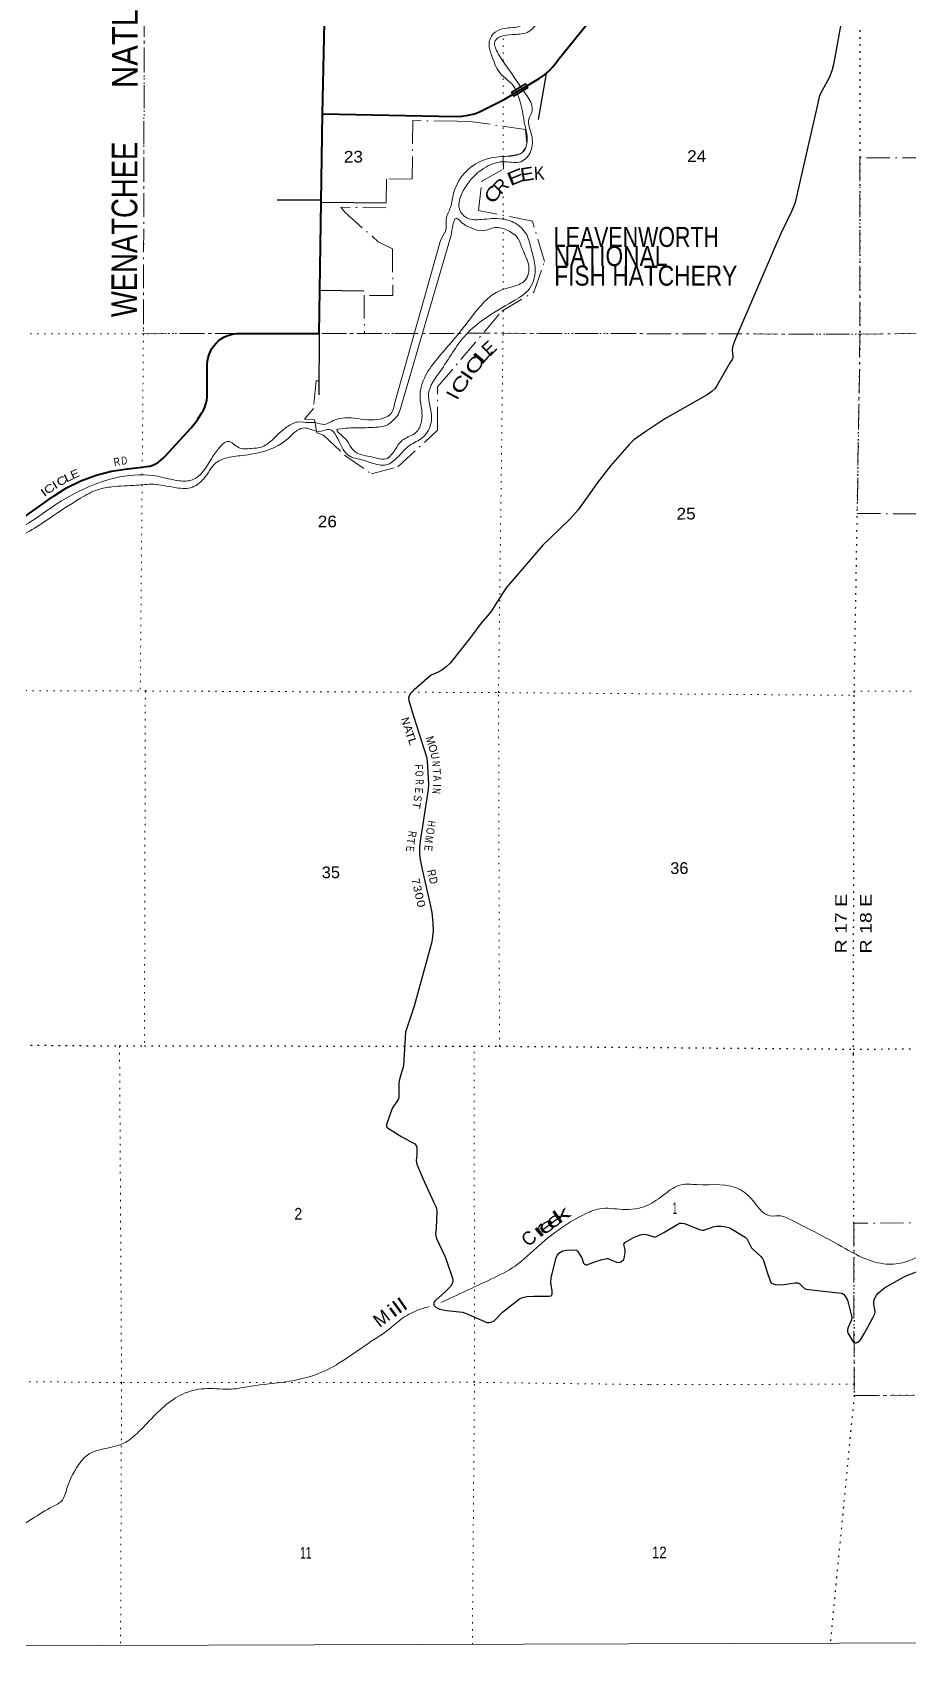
# Model space of a CAD drawing. Header units: feet. Extents: x -3 to 248627, y 0 to 184934.
# Drawn here: x 75471 to 88633, y 0 to 24330 of the extents above; entities that cross this region are included whole.
import ezdxf
from ezdxf.enums import TextEntityAlignment as Align

# ---------------------------------------------------------------- set-up
doc = ezdxf.new("R2010")
doc.units = ezdxf.units.FT
doc.header["$LTSCALE"] = 70
doc.linetypes.add('DOT_DASHED', pattern=[7.7, 5, -1.2, 0.3, -1.2])
doc.linetypes.add('DOTTED', pattern=[1.5, 0.3, -1.2])
for name, color, linetype, lineweight in [('26', 7, 'Continuous', 40), ('27', 7, 'Continuous', 35), ('29', 7, 'Continuous', 25), ('30', 7, 'Continuous', 35), ('39', 7, 'Continuous', 13), ('4', 7, 'Continuous', 13), ('44', 7, 'DOT_DASHED', 13), ('6', 7, 'DOTTED', 25), ('61', 7, 'Continuous', 13), ('7', 7, 'DOTTED', 13)]:
    doc.layers.add(name, color=color, linetype=linetype, lineweight=lineweight)
doc.layers.add('41', color=7, linetype='Continuous')

msp = doc.modelspace()

# ---------------------------------------------------------------- linework, layer by layer
at = {"layer": '26'}
for points in [[(79825.57, 23108.42), (79867.37, 25167.95), (79890.72, 25404.88), (80041.25, 26216.34), (80105.12, 26497.95), (80168.62, 26694.3), (80593.74, 27862.72), (80649.14, 27996.17), (80676.81, 28050.91), (80701.13, 28097.22), (80831.23, 28339.04), (80864.26, 28391.63), (80902.6, 28440.49), (80911.07, 28454.29), (80929.7, 28477.08)], [(82673.25, 23400.32), (83073.98, 23639.95), (83148.81, 23690.38), (83217.95, 23748.35), (83280.66, 23813.23), (83336.25, 23884.31), (83356.65, 23914.78), (84102.16, 24839.02)], [(79825.57, 23108.42), (81820.57, 23069.41), (81916.45, 23073.54), (82011.37, 23087.66), (82104.29, 23111.62), (82181.19, 23139.64), (82547.9, 23325.37), (82673.25, 23400.32)], [(75354.14, 17062.32), (75754.1, 17350.99), (75780.88, 17370.26), (75984, 17498.81), (76199.45, 17605.43), (76424.87, 17688.94), (76657.78, 17748.43), (76895.63, 17783.24), (77034.73, 17799.67), (77184.78, 17817.17), (77231.18, 17826.98), (77276.3, 17841.59), (77319.65, 17860.84), (77360.74, 17884.51), (77399.14, 17912.34), (77434.42, 17944.04), (77462.12, 17974.3), (77853.85, 18400.55), (77934.41, 18501.41), (77954.06, 18529.67), (78009.82, 18617.93), (78036.24, 18662.43), (78057.87, 18709.44), (78074.46, 18758.46), (78085.83, 18808.94), (78091.87, 18860.34), (78092.73, 18905.34), (78091.42, 19329.13), (78093.09, 19354.53), (78097.35, 19404.18), (78106.77, 19453.11), (78121.26, 19500.78), (78140.65, 19546.69), (78164.73, 19590.31), (78193.24, 19631.17), (78225.87, 19668.83), (78262.26, 19702.88), (78302, 19732.93), (78344.67, 19758.67), (78389.79, 19779.81), (78436.88, 19796.11), (78485.41, 19807.4), (78534.86, 19813.56), (78556.13, 19814.6), (79775.81, 19814.59), (79825.57, 23108.42)]]:
    msp.add_lwpolyline(points, dxfattribs=at)
at = {"layer": '29'}
for p, q in [((83178.65, 23714.26), (83060.63, 23022.78)), ((79141.26, 21817.53), (79803.83, 21818.45)), ((79807.08, 21784.29), (80780.86, 21774.78)), ((79785.17, 20466.52), (80443.81, 20452.92)), ((79775.81, 19814.59), (79770.37, 18893.1))]:
    msp.add_line(p, q, dxfattribs=at)
for points in [[(87995.62, 26129.99), (87961.59, 25780.91), (87922.36, 25610.79), (87798.13, 25303.29), (87765.43, 25214.95), (87745.82, 25133.18), (87686.97, 24799.5), (87601.97, 24452.73), (87490.82, 23850.8), (87466.3, 23754.29), (87425.43, 23647.98), (87294.67, 23412.44), (87276.69, 23361.72), (87255.44, 23268.5), (87000.44, 22156.24), (86917.07, 21781.66), (86890.92, 21712.96), (86861.86, 21646.77)], [(86861.86, 21646.77), (86707.84, 21323.67), (86629.38, 21153.56), (86021.3, 19733.79), (85973.9, 19614.38), (85968.99, 19563.67), (85980.44, 19476.98), (85978.8, 19445.9), (85968.99, 19426.28), (85947.75, 19391.92), (85903.61, 19321.59), (85746.69, 19036.98), (85710.72, 18984.64), (85664.96, 18942.11), (85596.3, 18896.32), (84962.07, 18536.47), (84661.31, 18333.64), (84496.21, 18217.5), (84425.92, 18150.45), (84144.77, 17829.85), (83956.36, 17583.94)], [(83956.36, 17583.94), (83657.65, 17169.03), (83541.59, 17036.54), (83378.13, 16879.51), (83239.19, 16743.75), (83129.67, 16637.43), (82582.08, 15997.88), (82534.67, 15930.82), (82436.6, 15773.79), (82359.77, 15654.39), (82299.29, 15577.51), (82201.21, 15466.29), (82057.37, 15276.55), (81736.98, 14870.9), (81679.78, 14816.92), (81612.75, 14766.21), (81557.18, 14733.5), (81455.83, 14687.7), (81393.72, 14641.9), (81194.29, 14465.25)], [(81194.29, 14465.25), (81143.62, 14414.54), (81124.01, 14378.56), (81114.2, 14345.84), (81117.97, 14307.85), (81188.62, 14074.78), (81382.28, 13465.85), (81394.1, 13399.51), (81413.33, 13055.29), (81408.36, 12976.95), (81287.47, 12199.83), (81277.29, 12098.61), (81277.66, 12023.17), (81284.2, 11951.2), (81317.63, 11776.77), (81438.34, 11252.51)], [(81438.34, 11252.51), (81466.45, 11130.43), (81478.72, 10971.43), (81481.99, 10853.66), (81475.5, 10769.89), (81464.01, 10691.73), (81199.48, 9724.34), (81092.95, 9410.99), (81070.88, 9335.02), (81036.69, 8829.34), (80983.43, 8643.85), (80969.46, 8579.51), (80967.09, 8362.52), (80963.82, 8336.35), (80950.68, 8310.6), (80872.28, 8198.95), (80849.93, 8136.26), (80784.01, 7950.33), (80784.01, 7917.61), (80798.48, 7898.77), (81015.38, 7766.8), (81207.78, 7658.4), (81226.99, 7634.64), (81236.8, 7608.47), (81237.05, 7492.64), (81226.99, 7408.91), (81237.75, 7354.38), (81334.27, 7129.85), (81496.13, 6781.96)], [(81496.13, 6781.96), (81529.39, 6710.48), (81537.92, 6650.93), (81526.87, 6396.2), (81521.22, 6303.19), (81535.89, 6242.07), (81657.3, 5973.94), (81691.22, 5894.27), (81772.95, 5645.65), (81779.49, 5609.66), (81772.95, 5573.68), (81763.14, 5554.05), (81743.53, 5521.33), (81653.88, 5430.79), (81523.93, 5315.99), (81503.24, 5297.25), (81490.17, 5261.26), (81496.71, 5235.09), (81524, 5209.78), (81578.44, 5182.75), (81687.16, 5162.92), (81924.97, 5136.95), (81968.41, 5120.4), (82289.5, 4981.56), (82327.09, 4979.92), (82353.24, 4983.19), (82376.13, 4993.01), (82399.3, 5004.7), (82526.9, 5137.49), (82781.51, 5333.23), (82831.06, 5357.95), (82889.39, 5372.49), (82992.96, 5375.19), (83227.34, 5373.83), (83253.91, 5380.67), (83268.62, 5401.93), (83271.79, 5456.87), (83249.34, 5580.67), (83253.91, 5652.19), (83330.16, 5955.02), (83348.72, 5992.41), (83371.61, 6018.58), (83428.39, 6053.16), (83482.76, 6064.38), (83613.53, 6070.92), (83636.41, 6064.38), (83648.75, 6051.52), (83716.82, 5950.66), (83737.76, 5871.37), (83754.11, 5855.01), (83774.92, 5847.61), (83787.62, 5847.65), (83910.32, 5888.37), (84006.6, 5917.95)], [(84006.6, 5917.95), (84067.95, 5936.8), (84090.02, 5942.52), (84107.64, 5938.38), (84236.84, 5886.83), (84263.29, 5882), (84288.63, 5886.09), (84317.23, 5901.62), (84338.33, 5920.91), (84349.92, 5942.52), (84366.27, 6030.84), (84363.42, 6071.71), (84345.84, 6151.52), (84349.92, 6166.6), (84359.73, 6178.05), (84464.25, 6242.04), (84501.94, 6259.84), (84595.12, 6297.46), (84639.31, 6303.63), (84681.75, 6302.37), (84706.27, 6295.82), (84794.26, 6266.62), (84814.15, 6264.75), (84835.4, 6268.02), (84947.26, 6329.78), (85153.34, 6455.31), (85179.49, 6468.39), (85208.89, 6471.24), (85257.95, 6465.12), (85368.12, 6420.29), (85481.89, 6375.16), (85516.22, 6363.71), (85547.41, 6367.73), (85702.57, 6419.32), (85736.61, 6423.59), (85807.99, 6425.05), (85878.28, 6415.24), (85919.15, 6405.42), (85951.59, 6389.78), (86167.61, 6258.21), (86186.4, 6241.04), (86197.1, 6228.32), (86263.23, 6098.73), (86276.04, 6083.59), (86402.17, 5971.15), (86427.06, 5940.29), (86443.04, 5910.63), (86497.2, 5733.27), (86546.83, 5590.85), (86555.82, 5576.95), (86577.89, 5563.04), (86617.12, 5551.6), (86717.16, 5547.26), (86912.17, 5573.68), (86954.99, 5574.02), (86972.65, 5570.41), (86984.91, 5561.41), (87044.57, 5501.71), (87056.02, 5491.89), (87080.97, 5482.33), (87293.79, 5456.49), (87615, 5418.77), (87642.02, 5404.38), (87666.54, 5374.94), (87699.24, 5317.69), (87718.24, 5260.5), (87733.56, 5199.92), (87759.72, 5082.15), (87765.43, 5045.35), (87760.98, 5020.87), (87704.95, 4896.51), (87700, 4861.35), (87701.68, 4839.26), (87711.49, 4813.09), (87775.13, 4706.53), (87793.22, 4687.14), (87814.47, 4677.33), (87835.72, 4677.33), (87855.65, 4686.08), (87889.66, 4714.95), (87907.64, 4737.85), (87959.14, 4822.4), (88080.59, 5050.43)], [(88080.59, 5050.43), (88113.6, 5112.42), (88119.11, 5144.21), (88094.85, 5257.95), (88095.62, 5279.26), (88098.89, 5305.43), (88117, 5354.58), (88138.12, 5390.48), (88169.18, 5424.83), (88220.85, 5472.87), (88259.08, 5498.44), (88531.71, 5657.39), (88593.36, 5685.73), (88827.11, 5774.06)]]:
    msp.add_lwpolyline(points, dxfattribs=at)
at = {"layer": '39'}
msp.add_line((81753.61, 21288.24), (80979.18, 18640.18), dxfattribs=at)
msp.add_lwpolyline([(81656.71, 21323.24), (81593.32, 21207.42), (80903.96, 18759.17)], dxfattribs=at)
for points in [[(81000.55, 28479.47), (80947.41, 28274.66), (80918.29, 27957.43), (81047.75, 27624.66), (81148.23, 27576.82), (81513.29, 27626.2), (81838.29, 27655.38), (82031.1, 27601.82), (82307.94, 27626.83), (82574.97, 27581.54), (82837.59, 27666.72), (83225.99, 27955.03), (83257.4, 28181.95), (83195.92, 28595.23), (83221.18, 28864.28), (83209.98, 29241.6), (83165.22, 29438.16), (83157.01, 29498.34), (83201.09, 29520.57), (83325.6, 29490.87), (83791.45, 29394.06), (83976.73, 29179.9), (84049.77, 28919.21), (83990.38, 28658.08), (83836.73, 28376.56), (83259.04, 27652.05), (83171.33, 27463.08), (83207.97, 27292.59), (83271.26, 26943.55), (83450.39, 26769.51), (83725.18, 26812.58), (83963.5, 26963.9), (84143.57, 27137.12), (84336.21, 27137.76), (84505.13, 27021.9), (84517.62, 26877.42), (84377.78, 26672.22), (84229.93, 26462.98), (84198.58, 26218), (84276, 25842.91), (84264.68, 25610.04), (84021.62, 25041.19), (83875.73, 24848.02), (83717.33, 24803.34), (83592.7, 24875.18), (83588.16, 25043.77), (83748.25, 25188.82), (83940.36, 25362.08), (84100.3, 25555.3), (84031.35, 25787.91), (83812.1, 25955.79), (83540.97, 26031.16), (83203.96, 25991.91), (82993.79, 25820.6), (82948.32, 25599.66), (83073.36, 25395.34), (83146.26, 25182.81), (83120.73, 25002.08), (83023.14, 24764.91), (82943.52, 24553.89), (82769.36, 24418.83), (82522.64, 24383.89), (82386.42, 24309.17), (82322.72, 24140.36), (82359.29, 23995.96), (82484.55, 23723.39), (82705.96, 23503.33), (82750.24, 23400.25)], [(84354.37, 26455.37), (84355.25, 26170.35), (84369.14, 25572.25), (84245.71, 25254.7), (84014.07, 24884.61), (83825.94, 24723.41), (83657.36, 24730.88), (83496.38, 24874.86), (83475.74, 25059.46), (83603.62, 25236.52), (83819.96, 25361.68), (83955.98, 25502.63), (83959.58, 25635.12), (83854.76, 25787.32), (83537.25, 25934.8), (83280.45, 25917.9), (83128.14, 25853.16), (83052.31, 25716.42), (83129.2, 25507.93), (83250.3, 25283.52), (83258.99, 25066.77), (83191.43, 24853.78), (83072.07, 24516.18), (82894.04, 24330.92), (82671.4, 24298.07), (82486.89, 24263.34), (82414.83, 24204.89), (82447.46, 24036.39), (82584.57, 23824.08), (82838.05, 23452.02)], [(82837.28, 23453.12), (82905.07, 23359.47), (82967.93, 23146.92), (82920.13, 23030.34), (82961.01, 22789.61), (82949.7, 22552.72), (82801.71, 22391.66), (82568.93, 22390.89), (82272.19, 22309.62), (82056.03, 22128.25), (81936.16, 21957.24), (81878.81, 21682.07), (81993.61, 21545.96), (82206.39, 21524.58), (82523.42, 21531.65), (82740.39, 21452.08), (82893.43, 21281.98), (82962.37, 21051.38), (83015.27, 20814.7), (82933.99, 20493.28), (82671.74, 20291.69), (82263.14, 20041.44), (81974.94, 19795.61), (81587.34, 19244.35), (81415.79, 18914.6), (81440.5, 18709.95), (81457.2, 18501.26), (81321.51, 18251.91), (81137.25, 18138.9), (80949.18, 17957.63), (80780.96, 17844.67), (80552.1, 17876.03), (80439.61, 17913.79), (80210.62, 17987.3), (80031.12, 18279.76), (79926.48, 18375.76), (79796.13, 18347.23), (79639.51, 18378.82), (79555.17, 18398.61), (79446.92, 18362.13), (79274.81, 18213.02), (78741.68, 18002.51), (78589.23, 17981.93), (78336.54, 17932.92), (78220.35, 17868.31), (78040.47, 17634.88), (77844.22, 17501.75), (77603.41, 17504.97), (77286.21, 17552.09), (77033.41, 17539.21), (76664.25, 17513.91), (76455.68, 17473.07), (76193.2, 17343.74), (75730.58, 17045.14), (75426.16, 16851.44), (75077.44, 16709.79), (74479.76, 16607.45), (74234.74, 16670.87), (74114.32, 16678.5), (73957.76, 16692.03), (73741.07, 16681.28), (73504.45, 16624.29), (73384.14, 16595.79), (73264.33, 16402.7), (73023.98, 16257.39), (72779.55, 16132.13), (72554.88, 16107.3), (72105.08, 16202.16), (71751.81, 16233.11)], [(82750.24, 23400.25), (82794.98, 23268.78), (82860.21, 22941.83), (82889.16, 22664.93), (82813.34, 22524.17), (82592.76, 22473.26), (82279.85, 22430.07), (81983.41, 22250.45), (81791.79, 21918.63), (81744.28, 21709.72), (81680.61, 21532.88), (81657.17, 21324.05), (81656.71, 21323.24)], [(81753.61, 21288.24), (81781.23, 21440.88), (81805.06, 21521.25), (81817.04, 21541.36), (81893.43, 21497.45), (82066.33, 21393.65), (82230.99, 21356.06), (82415.46, 21402.83), (82604.22, 21359.3), (82761.13, 21235.37), (82825.83, 21079.02), (82918.93, 20822.41), (82871.39, 20621.53), (82703.12, 20524.63), (82430.5, 20431.4), (82234.34, 20270.17), (81894.51, 19847.53), (81552.61, 19444.96), (81370.81, 19183.42), (81287.53, 18857.98), (81312.2, 18669.38), (81308.72, 18496.75), (81218.95, 18323.83), (81040.65, 18226.9), (80912.7, 18073.93), (80776.68, 17932.97), (80579.94, 17960.42), (80306.77, 18043.82), (80169.73, 18232.04), (80073.14, 18320.04), (80040.86, 18376.14), (80060.91, 18380.22), (80213.37, 18396.78), (80448.14, 18401.57), (80690.91, 18414.42), (80803.18, 18446.9), (80867.24, 18499.3), (80943.26, 18573.82), (80979.18, 18640.18)], [(80903.96, 18759.17), (80862.83, 18627.75), (80734.66, 18543.02), (79984.26, 18508.42), (79856.01, 18451.8), (79711.45, 18477.41), (79623.15, 18479.13), (79450.55, 18486.59), (79290.24, 18413.8), (79066.1, 18216.35), (78907.72, 18111.87), (78758.75, 18090.2)], [(78758.75, 18090.2), (78560.75, 18106.29), (78411.98, 18196.12), (78275.81, 18103.34), (78155.93, 17934.33), (77865.94, 17618.24), (77671.33, 17605.56), (77350.05, 17672.74), (76784.19, 17662.84), (76395.25, 17547.14), (75842.29, 17262.29), (75417.75, 16975.86), (75097.15, 16824.26), (74696.04, 16748.67), (74591.77, 16724.24), (74431.24, 16721.7), (74106.01, 16770.8), (73905.41, 16746.05), (73736.9, 16729.44), (73351.81, 16667.94), (73227.74, 16555.13), (73031.6, 16389.89), (72662.75, 16264.22), (72361.63, 16303.37), (71875.87, 16349.94), (71534.85, 16308.66), (71274.31, 16203.43), (70929.65, 16045.72), (70817.59, 15940.98), (70695.49, 15844.23), (70617.72, 15683.39), (70473.75, 15518.33), (70113.1, 15338.49), (69880.37, 15323.67), (69414.71, 15358.26), (69013.55, 15300.73), (68704.61, 15269.6), (68302.88, 15396.73), (67414.44, 15877.53), (67115.37, 15900.62), (66900.77, 15863.78), (66527.9, 15742.12), (66014.33, 15696.26), (65632.55, 15859.59), (65330.87, 16079.38), (65053.86, 16106.56), (64797.26, 16025.43), (64271.49, 16027.7), (63941.94, 16177.15), (63708.39, 16425.27), (63422.63, 16687.27), (63157.5, 16766.68), (62784.3, 16753.4), (62607.47, 16833.11), (62430.05, 17101.48), (62244.88, 17281.52), (62138.35, 17341.79), (62109.94, 17352.53)], [(81597.41, 5279.44), (82351.81, 5629.99), (82714.41, 5827.9), (83080.66, 6142.23), (83777.53, 6614.23), (83984, 6687.17), (84323.16, 6676.25), (84692.21, 6733.67), (84964.58, 6911.21), (85204.97, 7044.48), (85441.74, 7049.28), (86092.14, 6975.16), (86305.46, 6779.16), (86538.85, 6579.21), (86703.4, 6579.75), (86831.97, 6532), (87559.58, 6149.03), (87989.69, 5929.66), (88327.04, 5854.5), (88587.79, 5895.51), (88964.6, 6039.27), (89269.75, 5998.13), (89386.47, 5890.12), (89623.66, 5758.43), (89943.01, 5667.16), (90041.91, 5480.82), (90118.61, 5336.55), (90207.4, 5176.27), (90276, 5058.07), (90601.54, 4910.61), (90914.77, 4849.43), (91292.66, 4643.94), (91538.02, 4468.11), (91658.72, 4372.17), (91671.78, 4360.17)], [(73470.57, 309.6), (73942.69, 780.85), (74086.81, 897.75), (74707.6, 1313.28), (74907.64, 1518.68), (75099.53, 1760.18), (75465.91, 2034.37), (75776.37, 2220.06), (75920.56, 2316.89), (75976.33, 2451.56), (76163.73, 2847.6), (76319.76, 3008.69), (76492.13, 3073.49), (76873.05, 3187.15), (77069.22, 3344.36), (77585.46, 3827.8), (77878.02, 3961.25), (78231.12, 3986.5), (78419.77, 3979.1), (78696.58, 4016.14), (79703.4, 4192.1), (80076.08, 4373.98), (80516.63, 4672.5), (80708.89, 4797.59), (80869.05, 4918.55), (80997.16, 5023.35), (81241.55, 5160.65), (81424.18, 5218.71)]]:
    msp.add_spline(points, degree=3, dxfattribs=at)
at = {"layer": '4'}
msp.add_lwpolyline([(0, 183577.08), (30826.42, 183598.29), (61611.62, 183645.77), (92479.02, 183767.9), (123305.1, 183916.31), (154130.93, 184107.12), (184956.47, 184340.33), (215781.67, 184615.95), (246606.46, 184933.96), (248626.55, 1367.98), (217549.25, 1047.36), (186473.05, 772.71), (155393.5, 534.37), (124315.15, 341.99), (93236.57, 192.37), (62157.81, 85.49), (31078.95, 21.37), (0, -0.01)], close=True, dxfattribs=at)
msp.add_lwpolyline([(0, 183577.08), (30826.42, 183598.29), (61611.62, 183645.77), (92479.02, 183767.9), (123305.1, 183916.31), (154130.93, 184107.12), (184956.47, 184340.33), (215781.67, 184615.95), (246606.46, 184933.96), (248626.55, 1367.98), (217549.25, 1047.36), (186473.05, 772.71), (155393.5, 534.37), (124315.15, 341.99), (93236.57, 192.37), (62157.81, 85.49), (31078.95, 21.37), (0, -0.01)], close=True, dxfattribs=at)
at = {"layer": '44'}
for points in [[(86004.87, 46032.47), (85972.75, 41727.54), (82534.42, 41779.9), (79904.64, 41774.45), (79868.41, 25158.48), (77150.35, 25154.94), (77136.75, 19811.71), (82532.73, 19817.53), (87888.64, 19803.14), (91053.95, 19851.48), (93155.33, 19878.69)], [(93139.17, 23794.71), (92115.35, 23794.01), (92111.71, 22465.4), (87888.44, 22447.4), (87888.64, 19803.14), (87846.89, 17114.43), (89439.91, 17105.68), (89448.31, 15783.16), (90738.88, 15777.8), (90731.63, 14443.11), (93177.8, 14435.58)], [(82870.8, 22873.23), (82072.4, 22991.23), (81842.35, 22997.03), (81181.2, 23006.7), (81167.64, 22132.32), (80785.88, 22130.42), (80780.13, 21699.78), (80099.6, 21706.79), (80158.23, 21632.42), (80661.17, 21190.89), (80872.26, 21084.76), (80879.64, 20383.68), (80446.6, 20387.55), (80453.32, 19815.28)], [(82532.51, 22464.45), (82727.75, 22493.12), (82797.34, 22515.37), (82846.06, 22547.44), (82865, 22577.27), (82876.6, 22601.45), (82892.04, 22668.34), (82870.8, 22873.23)], [(79775.81, 19814.59), (79771.43, 19103.12), (79728.9, 19103.12), (79687.49, 18690.15), (79553.2, 18530.76), (79701.86, 18517.06), (79738.36, 18323.91), (79840.85, 18291.98), (80154.2, 17988.92), (80558.96, 17708.1), (80956.46, 17815.85), (81550.01, 18364.97), (81550.86, 19013.16), (82514.93, 20151.07), (82992.46, 20434.16), (83154.33, 20895.57), (82972.47, 21501.01), (82162.73, 21657.88), (82216.18, 22096.86), (82539.22, 22280.9), (82532.51, 22464.45)], [(93183.33, 13093.72), (92060.25, 13098.7), (92072.73, 9104.29), (90736.91, 9098.49), (90700.27, 6492.39), (87794.15, 6469.68), (87801.35, 3885.7), (90847.62, 3898.88), (90910.39, 182.9)]]:
    msp.add_lwpolyline(points, dxfattribs=at)
at = {"layer": '6'}
for points in [[(87878.8, 30825.48), (87877.77, 30469.4), (87884.77, 25202.55), (87888.64, 19803.14), (87797.01, 14387.39), (87784.77, 9005.99), (87802.83, 4056.32), (87801.35, 3885.7), (87441.91, 169.21)], [(62132.94, 9124.21), (66176.99, 9161.33), (66564.26, 9168.64), (71472.63, 9166.81), (71873.96, 9172.16), (76778.45, 9128.17), (77151.69, 9129.41), (82100.21, 9125.71), (82479.47, 9124.96), (87787.31, 9080.3), (93199.77, 9110.26)]]:
    msp.add_lwpolyline(points, dxfattribs=at)
at = {"layer": '61'}
for p, q in [((82656.45, 23434.03), (82869.94, 23564.13)), ((82869.94, 23564.13), (82908.97, 23500.08))]:
    msp.add_line(p, q, dxfattribs=at)
msp.add_lwpolyline([(82908.97, 23500.08), (82695.48, 23369.98), (82656.45, 23434.03)], dxfattribs=at)
msp.add_lwpolyline([(82698.14, 23380.98), (82667.44, 23431.36), (82867.27, 23553.13), (82897.97, 23502.75)], close=True, dxfattribs=at)
at = {"layer": '7'}
for p, q in [((82532.39, 23903.16), (82532.36, 24273.17)), ((82532.51, 22464.45), (82532.41, 23666.8)), ((82532.52, 22336.8), (82532.52, 22384.49)), ((82532.59, 21530.88), (82532.56, 21875.11)), ((82532.67, 20472.43), (82532.6, 21386.3)), ((81868.73, 19816.82), (81323.12, 19816.22)), ((77116.59, 17544.23), (77089.09, 14452.31)), ((77165.35, 14452.57), (77151.69, 9129.41)), ((87797.73, 14451.55), (93177.8, 14435.58)), ((93221.23, 3910.83), (87801.35, 3885.7))]:
    msp.add_line(p, q, dxfattribs=at)
for points in [[(77137.93, 31297.13), (77137.97, 30461.96), (77150.35, 25154.94), (77136.75, 19811.71), (77117.85, 17686.04)], [(82479.47, 9124.96), (82465.1, 14427.95), (82532.73, 19817.53), (82532.7, 20206.8)], [(81201.56, 19816.09), (77136.75, 19811.71), (71897.32, 19798.39), (66595.73, 19768.8), (62103.71, 19752.56)], [(93155.33, 19878.69), (87888.64, 19803.14), (82532.73, 19817.53), (82285.91, 19817.26)], [(62118.24, 14469.36), (66559.87, 14485.71), (71901.75, 14467.26), (77165.35, 14452.57), (82465.1, 14427.95), (87797.01, 14387.39)], [(76778.45, 9128.17), (76808.09, 4078.14), (76793.37, 130.5)], [(82072.09, 149.04), (82103.74, 4083.62), (82100.21, 9125.71)], [(87802.83, 4056.32), (84720.58, 4048.12), (82103.74, 4083.62), (76808.09, 4078.14), (71508.24, 4134.86), (66190.46, 4151.39), (64063.9, 4161.05)]]:
    msp.add_lwpolyline(points, dxfattribs=at)

# ---------------------------------------------------------------- texts
at = {"layer": '27'}
for s, rotation, width, p in [('E', 24.363, 1.2, (76132.82, 17652.79)), ('R', 9.469, 0.8, (76747.28, 17832.31)), ('D', 6.384, 0.75, (76854.54, 17850.72)), ('C', 35.073, 1.35, (75757.83, 17438.23)), ('I', 31.946, 1.4, (75839.67, 17491.94)), ('C', 30.965, 1.25, (75938.73, 17552.43)), ('L', 26.339, 1.4, (76034.68, 17605.24)), ('I', 35.088, 1.5, (75672.85, 17377.86))]:
    msp.add_text(s, height=120, rotation=rotation, dxfattribs=dict(at, width=width)).set_placement(p, align=Align.CENTER)
at = {"layer": '30'}
for s, rotation, width, p in [('N', 286.864, 0.95, (81015.16, 13983.19)), ('A', 287.642, 1.1, (81054.94, 13865.87)), ('T', 287.642, 1.2, (81080.94, 13772.9)), ('L', 287.642, 1.2, (81121.71, 13675.06)), ('M', 287.642, 0.95, (81387.79, 13692.57)), ('O', 287.642, 0.95, (81425.48, 13574.1)), ('U', 280.103, 0.85, (81453.33, 13470.74)), ('N', 273.198, 0.7, (81468, 13357.86)), ('F', 273.198, 0.8, (81208.81, 13309.9)), ('O', 273.198, 0.7, (81218.4, 13209.72)), ('T', 273.198, 0.9, (81477.75, 13241.76)), ('A', 273.198, 0.8, (81484.33, 13140.13)), ('E', 266.37, 0.75, (81212.2, 12962.84)), ('R', 269.198, 0.65, (81220.63, 13087.93)), ('N', 267.158, 0.7, (81475.18, 12955.25)), ('S', 261.158, 0.85, (81193.26, 12850.76)), ('H', 261.158, 0.75, (81400.64, 12471.94)), ('T', 264.257, 0.95, (81089.06, 12207.1)), ('R', 261.158, 0.8, (81112.75, 12312.77)), ('M', 261.158, 0.8, (81364.17, 12237.48)), ('O', 261.158, 0.8, (81383.13, 12359.36)), ('E', 266.281, 0.75, (81078.88, 12089.67)), ('E', 264.257, 0.8, (81353.42, 12100.6)), ('R', 282.966, 0.9, (81405.08, 11708.93)), ('7', 282.966, 1.05, (81167.66, 11581.33)), ('3', 282.966, 1.05, (81192.05, 11475.38)), ('D', 282.966, 0.9, (81430.75, 11597.46)), ('0', 282.966, 1.2, (81217.61, 11364.37)), ('0', 282.966, 1.2, (81244.13, 11249.22))]:
    msp.add_text(s, height=120, rotation=rotation, dxfattribs=dict(at, width=width)).set_placement(p, align=Align.CENTER)
for s, rotation, p in [('I', 269.37, (81480.23, 13036.49)), ('T', 261.158, (81175.31, 12745.23))]:
    msp.add_text(s, height=120, rotation=rotation, dxfattribs=at).set_placement(p, align=Align.CENTER)
at = {"layer": '41'}
for s, rotation, width, p in [('E', 22.302, 1.45, (82761.48, 22071.5)), ('E', 9.122, 1.15, (82909.98, 22107.66)), ('K', 3.06, 0.9, (83081.32, 22120.75)), ('C', 59.72, 1.35, (82469.45, 21857.59)), ('C', 52.919, 1.5, (82183.29, 19283.72)), ('L', 50.476, 1.9, (82303.18, 19439.7)), ('I', 55.749, 1.4, (82068.66, 19132.46)), ('C', 55.449, 1.45, (81972.89, 18995.67)), ('I', 62.891, 1.15, (81863.6, 18842.49)), ('e', 36.771, 1.7, (83353.65, 6438.57)), ('k', 34.197, 1.85, (83465.42, 6516.55)), ('r', 40.731, 2.05, (83147.49, 6300.21)), ('e', 36.05, 1.7, (83240.33, 6352.39)), ('l', 34.449, 1.4, (81079.84, 5175.9)), ('i', 36.782, 1.55, (80929.54, 5075.42)), ('l', 36.109, 1.45, (81004.26, 5128.66))]:
    msp.add_text(s, height=200, rotation=rotation, dxfattribs=dict(at, width=width)).set_placement(p, align=Align.CENTER)
for s, rotation, p in [('R', 44.72, (82571.24, 21956.39)), ('E', 43.536, (82391.99, 19519.78)), ('C', 41.879, (82986.48, 6170.29)), ('M', 37.829, (80769.3, 4964.58))]:
    msp.add_text(s, height=200, rotation=rotation, dxfattribs=at).set_placement(p, align=Align.CENTER)
at = {"layer": '44'}
for s, width, p in [('NATL', 0.9, (77049.48, 23494.86)), ('WENATCHEE', 0.8, (77040.52, 20059.51))]:
    msp.add_text(s, height=385, rotation=89.854, dxfattribs=dict(at, width=width)).set_placement(p)
for s, width, p in [('LEAVENWORTH', 0.8, (83293.18, 21112.78)), ('NATIONAL', 0.85, (83293.17, 20826.5)), ('FISH HATCHERY', 0.85, (83300.91, 20532.47))]:
    msp.add_text(s, height=300, dxfattribs=dict(at, width=width)).set_placement(p)
at = {"layer": '6', "width": 1.25}
for s, p in [('R 17 E', (87690.24, 10516.46)), ('R 18 E', (88063.2, 10515.62))]:
    msp.add_text(s, height=175, rotation=89.87, dxfattribs=at).set_placement(p)
at = {"layer": '7'}
for s, width, p in [('23', 1.1, (80144.53, 22377.99)), ('24', 1.1, (85295.81, 22387.54)), ('26', 1.1, (79752.8, 16906.92)), ('25', 1.1, (85136.95, 17024.34)), ('35', 1.05, (79812.66, 11644.57)), ('36', 1.05, (85041.68, 11708.09)), ('2', 0.9, (79402.2, 6523.9)), ('1', 0.4, (85078.98, 6606.39)), ('11', 0.65, (79488.05, 1437.58)), ('12', 0.85, (84767.17, 1442.91))]:
    msp.add_text(s, height=175, rotation=0.19, dxfattribs=dict(at, width=width)).set_placement(p)

doc.saveas('drawing.dxf')
